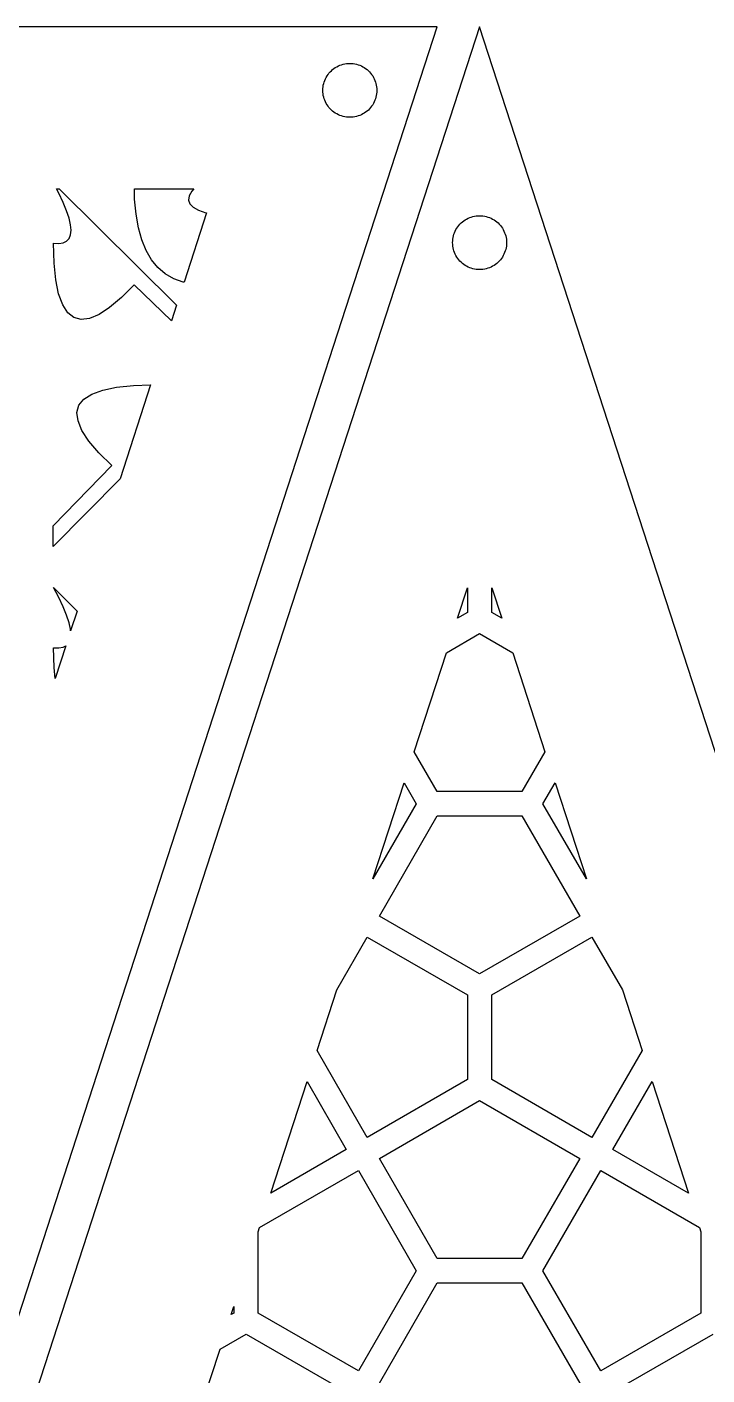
# Model space of a CAD drawing. Header units: metres. Extents: x 20 to 1108, y 20 to 485.
# Drawn here: x 999.3 to 1049.7, y 150.8 to 250.8 of the extents above; entities that cross this region are included whole.
import ezdxf

# ---------------------------------------------------------------- set-up
doc = ezdxf.new("R2010")
doc.units = ezdxf.units.M

msp = doc.modelspace()

# ---------------------------------------------------------------- linework, layer by layer
for p, q in [((1029.7, 250.826), (879.698, 250.826)), ((954.698, 20.0001), (1029.7, 250.826)), ((1032.85, 250.826), (957.853, 20)), ((1107.85, 20), (1032.85, 250.826)), ((1022.49, 247.984), (1022.61, 248.026)), ((1022.61, 248.026), (1022.73, 248.062)), ((1022.73, 248.062), (1022.85, 248.089)), ((1022.85, 248.089), (1022.98, 248.109)), ((1022.98, 248.109), (1023.1, 248.12)), ((1023.1, 248.12), (1023.23, 248.124)), ((1023.23, 248.124), (1023.35, 248.12)), ((1023.35, 248.12), (1023.48, 248.109)), ((1023.48, 248.109), (1023.6, 248.089)), ((1023.6, 248.089), (1023.72, 248.062)), ((1023.72, 248.062), (1023.84, 248.026)), ((1023.84, 248.026), (1023.96, 247.984)), ((1021.42, 246.976), (1021.47, 247.087)), ((1021.47, 247.087), (1021.54, 247.195)), ((1021.54, 247.195), (1021.61, 247.3)), ((1021.61, 247.3), (1021.68, 247.399)), ((1021.68, 247.399), (1021.77, 247.493)), ((1021.77, 247.493), (1021.86, 247.582)), ((1021.86, 247.582), (1021.95, 247.665)), ((1021.95, 247.665), (1022.05, 247.742)), ((1022.05, 247.742), (1022.15, 247.813)), ((1022.15, 247.813), (1022.26, 247.877)), ((1022.26, 247.877), (1022.38, 247.934)), ((1022.38, 247.934), (1022.49, 247.984)), ((1023.96, 247.984), (1024.08, 247.934)), ((1024.08, 247.934), (1024.19, 247.877)), ((1024.19, 247.877), (1024.3, 247.813)), ((1024.3, 247.813), (1024.4, 247.742)), ((1024.4, 247.742), (1024.5, 247.665)), ((1024.5, 247.665), (1024.6, 247.582)), ((1024.6, 247.582), (1024.68, 247.493)), ((1024.68, 247.493), (1024.77, 247.399)), ((1024.77, 247.399), (1024.84, 247.3)), ((1024.84, 247.3), (1024.92, 247.195)), ((1024.92, 247.195), (1024.98, 247.087)), ((1024.98, 247.087), (1025.04, 246.976)), ((1021.23, 246.249), (1021.24, 246.375)), ((1021.23, 246.124), (1021.23, 246.249)), ((1021.23, 245.998), (1021.23, 246.124)), ((1021.24, 246.375), (1021.26, 246.499)), ((1021.26, 246.499), (1021.29, 246.621)), ((1021.29, 246.621), (1021.32, 246.742)), ((1021.32, 246.742), (1021.37, 246.86)), ((1021.37, 246.86), (1021.42, 246.976)), ((1025.04, 246.976), (1025.09, 246.86)), ((1025.09, 246.86), (1025.13, 246.742)), ((1025.13, 246.742), (1025.16, 246.621)), ((1025.16, 246.621), (1025.19, 246.499)), ((1025.19, 246.499), (1025.21, 246.375)), ((1025.21, 246.375), (1025.22, 246.249)), ((1025.22, 246.249), (1025.23, 246.124)), ((1025.23, 246.124), (1025.22, 245.998)), ((1021.24, 245.873), (1021.23, 245.998)), ((1021.26, 245.749), (1021.24, 245.873)), ((1021.29, 245.627), (1021.26, 245.749)), ((1021.32, 245.506), (1021.29, 245.627)), ((1021.37, 245.388), (1021.32, 245.506)), ((1021.42, 245.273), (1021.37, 245.388)), ((1021.47, 245.16), (1021.42, 245.273)), ((1021.54, 245.052), (1021.47, 245.16)), ((1021.61, 244.948), (1021.54, 245.052)), ((1024.92, 245.052), (1024.84, 244.948)), ((1024.98, 245.16), (1024.92, 245.052)), ((1025.04, 245.273), (1024.98, 245.16)), ((1025.09, 245.388), (1025.04, 245.273)), ((1025.13, 245.506), (1025.09, 245.388)), ((1025.16, 245.627), (1025.13, 245.506)), ((1025.19, 245.749), (1025.16, 245.627)), ((1025.21, 245.873), (1025.19, 245.749)), ((1025.22, 245.998), (1025.21, 245.873)), ((1021.68, 244.849), (1021.61, 244.948)), ((1021.77, 244.755), (1021.68, 244.849)), ((1021.86, 244.666), (1021.77, 244.755)), ((1021.95, 244.583), (1021.86, 244.666)), ((1022.05, 244.506), (1021.95, 244.583)), ((1022.15, 244.436), (1022.05, 244.506)), ((1022.26, 244.371), (1022.15, 244.436)), ((1022.38, 244.315), (1022.26, 244.371)), ((1022.49, 244.265), (1022.38, 244.315)), ((1022.61, 244.222), (1022.49, 244.265)), ((1022.73, 244.187), (1022.61, 244.222)), ((1022.85, 244.159), (1022.73, 244.187)), ((1022.98, 244.14), (1022.85, 244.159)), ((1023.1, 244.128), (1022.98, 244.14)), ((1023.23, 244.124), (1023.1, 244.128)), ((1023.35, 244.128), (1023.23, 244.124)), ((1023.48, 244.14), (1023.35, 244.128)), ((1023.6, 244.159), (1023.48, 244.14)), ((1023.72, 244.187), (1023.6, 244.159)), ((1023.84, 244.222), (1023.72, 244.187)), ((1023.96, 244.265), (1023.84, 244.222)), ((1024.08, 244.315), (1023.96, 244.265)), ((1024.19, 244.371), (1024.08, 244.315)), ((1024.3, 244.436), (1024.19, 244.371)), ((1024.4, 244.506), (1024.3, 244.436)), ((1024.5, 244.583), (1024.4, 244.506)), ((1024.6, 244.666), (1024.5, 244.583)), ((1024.68, 244.755), (1024.6, 244.666)), ((1024.77, 244.849), (1024.68, 244.755)), ((1024.84, 244.948), (1024.77, 244.849)), ((1001.64, 238.497), (1001.47, 238.826)), ((1001.47, 238.826), (1001.67, 238.826)), ((1001.97, 237.805), (1001.64, 238.497)), ((1001.67, 238.826), (1010.37, 230.181)), ((1007.26, 238.041), (1007.25, 238.826)), ((1007.25, 238.826), (1011.66, 238.826)), ((1007.37, 236.929), (1007.26, 238.041)), ((1011.3, 238.299), (1011.25, 237.984)), ((1011.5, 238.644), (1011.3, 238.299)), ((1011.66, 238.826), (1011.5, 238.644)), ((1002.22, 237.184), (1001.97, 237.805)), ((1002.4, 236.633), (1002.22, 237.184)), ((1012.6, 237.026), (1010.93, 231.884)), ((1011.25, 237.984), (1011.35, 237.7)), ((1011.35, 237.7), (1011.6, 237.448)), ((1011.6, 237.448), (1012, 237.228)), ((1012, 237.228), (1012.54, 237.039)), ((1012.54, 237.039), (1012.6, 237.026)), ((1002.51, 236.153), (1002.4, 236.633)), ((1002.55, 235.744), (1002.51, 236.153)), ((1007.54, 235.925), (1007.37, 236.929)), ((1031.16, 235.898), (1031.23, 236.002)), ((1031.23, 236.002), (1031.31, 236.101)), ((1031.31, 236.101), (1031.39, 236.195)), ((1031.39, 236.195), (1031.48, 236.284)), ((1031.48, 236.284), (1031.58, 236.367)), ((1031.58, 236.367), (1031.68, 236.444)), ((1031.68, 236.444), (1031.78, 236.515)), ((1031.78, 236.515), (1031.89, 236.579)), ((1031.89, 236.579), (1032, 236.636)), ((1032, 236.636), (1032.12, 236.686)), ((1032.12, 236.686), (1032.23, 236.728)), ((1032.23, 236.728), (1032.36, 236.763)), ((1032.36, 236.763), (1032.48, 236.791)), ((1032.48, 236.791), (1032.6, 236.81)), ((1032.6, 236.81), (1032.73, 236.822)), ((1032.73, 236.822), (1032.85, 236.826)), ((1032.85, 236.826), (1032.98, 236.822)), ((1032.98, 236.822), (1033.1, 236.81)), ((1033.1, 236.81), (1033.23, 236.791)), ((1033.23, 236.791), (1033.35, 236.763)), ((1033.35, 236.763), (1033.47, 236.728)), ((1033.47, 236.728), (1033.59, 236.686)), ((1033.59, 236.686), (1033.7, 236.636)), ((1033.7, 236.636), (1033.82, 236.579)), ((1033.82, 236.579), (1033.92, 236.515)), ((1033.92, 236.515), (1034.03, 236.444)), ((1034.03, 236.444), (1034.13, 236.367)), ((1034.13, 236.367), (1034.22, 236.284)), ((1034.22, 236.284), (1034.31, 236.195)), ((1034.31, 236.195), (1034.39, 236.101)), ((1034.39, 236.101), (1034.47, 236.002)), ((1034.47, 236.002), (1034.54, 235.898)), ((1002.22, 234.942), (1002.4, 235.138)), ((1002.4, 235.138), (1002.51, 235.405)), ((1002.51, 235.405), (1002.55, 235.744)), ((1007.79, 235.028), (1007.54, 235.925)), ((1008.12, 234.238), (1007.79, 235.028)), ((1030.86, 234.952), (1030.87, 235.077)), ((1030.87, 235.077), (1030.89, 235.201)), ((1030.89, 235.201), (1030.92, 235.324)), ((1030.92, 235.324), (1030.95, 235.444)), ((1030.95, 235.444), (1030.99, 235.562)), ((1030.99, 235.562), (1031.04, 235.678)), ((1031.04, 235.678), (1031.1, 235.79)), ((1031.1, 235.79), (1031.16, 235.898)), ((1034.54, 235.898), (1034.61, 235.79)), ((1034.61, 235.79), (1034.66, 235.678)), ((1034.66, 235.678), (1034.71, 235.562)), ((1034.71, 235.562), (1034.75, 235.444)), ((1034.75, 235.444), (1034.79, 235.324)), ((1034.79, 235.324), (1034.82, 235.201)), ((1034.82, 235.201), (1034.84, 235.077)), ((1034.84, 235.077), (1034.85, 234.952)), ((1001.29, 233.308), (1001.24, 234.777)), ((1001.24, 234.777), (1001.64, 234.761)), ((1001.64, 234.761), (1001.97, 234.816)), ((1001.97, 234.816), (1002.22, 234.942)), ((1008.52, 233.556), (1008.12, 234.238)), ((1030.85, 234.826), (1030.86, 234.952)), ((1030.86, 234.701), (1030.85, 234.826)), ((1030.87, 234.576), (1030.86, 234.701)), ((1030.89, 234.451), (1030.87, 234.576)), ((1030.92, 234.329), (1030.89, 234.451)), ((1030.95, 234.208), (1030.92, 234.329)), ((1030.99, 234.09), (1030.95, 234.208)), ((1031.04, 233.975), (1030.99, 234.09)), ((1034.71, 234.09), (1034.66, 233.975)), ((1034.75, 234.208), (1034.71, 234.09)), ((1034.79, 234.329), (1034.75, 234.208)), ((1034.82, 234.451), (1034.79, 234.329)), ((1034.84, 234.576), (1034.82, 234.451)), ((1034.85, 234.701), (1034.84, 234.576)), ((1034.85, 234.952), (1034.85, 234.826)), ((1034.85, 234.826), (1034.85, 234.701)), ((1001.42, 232.056), (1001.29, 233.308)), ((1008.99, 232.98), (1008.52, 233.556)), ((1031.1, 233.863), (1031.04, 233.975)), ((1031.16, 233.755), (1031.1, 233.863)), ((1031.23, 233.651), (1031.16, 233.755)), ((1031.31, 233.551), (1031.23, 233.651)), ((1031.39, 233.457), (1031.31, 233.551)), ((1031.48, 233.368), (1031.39, 233.457)), ((1031.58, 233.285), (1031.48, 233.368)), ((1031.68, 233.208), (1031.58, 233.285)), ((1031.78, 233.138), (1031.68, 233.208)), ((1031.89, 233.074), (1031.78, 233.138)), ((1032, 233.017), (1031.89, 233.074)), ((1032.12, 232.967), (1032, 233.017)), ((1033.7, 233.017), (1033.59, 232.967)), ((1033.82, 233.074), (1033.7, 233.017)), ((1033.92, 233.138), (1033.82, 233.074)), ((1034.03, 233.208), (1033.92, 233.138)), ((1034.13, 233.285), (1034.03, 233.208)), ((1034.22, 233.368), (1034.13, 233.285)), ((1034.31, 233.457), (1034.22, 233.368)), ((1034.39, 233.551), (1034.31, 233.457)), ((1034.47, 233.651), (1034.39, 233.551)), ((1034.54, 233.755), (1034.47, 233.651)), ((1034.61, 233.863), (1034.54, 233.755)), ((1034.66, 233.975), (1034.61, 233.863)), ((1001.63, 231.026), (1001.42, 232.056)), ((1009.54, 232.512), (1008.99, 232.98)), ((1010.17, 232.15), (1009.54, 232.512)), ((1010.87, 231.896), (1010.17, 232.15)), ((1032.23, 232.924), (1032.12, 232.967)), ((1032.36, 232.889), (1032.23, 232.924)), ((1032.48, 232.862), (1032.36, 232.889)), ((1032.6, 232.842), (1032.48, 232.862)), ((1032.73, 232.83), (1032.6, 232.842)), ((1032.85, 232.826), (1032.73, 232.83)), ((1032.98, 232.83), (1032.85, 232.826)), ((1033.1, 232.842), (1032.98, 232.83)), ((1033.23, 232.862), (1033.1, 232.842)), ((1033.35, 232.889), (1033.23, 232.862)), ((1033.47, 232.924), (1033.35, 232.889)), ((1033.59, 232.967), (1033.47, 232.924)), ((1001.93, 230.217), (1001.63, 231.026)), ((1007.24, 231.708), (1006.28, 230.746)), ((1010, 229.022), (1007.24, 231.708)), ((1010.93, 231.884), (1010.87, 231.896)), ((1002.3, 229.629), (1001.93, 230.217)), ((1005.41, 230.007), (1004.63, 229.489)), ((1006.28, 230.746), (1005.41, 230.007)), ((1010.37, 230.181), (1010, 229.022)), ((1002.76, 229.263), (1002.3, 229.629)), ((1003.3, 229.117), (1002.76, 229.263)), ((1003.92, 229.193), (1003.3, 229.117)), ((1004.63, 229.489), (1003.92, 229.193)), ((1004.9, 223.892), (1005.93, 224.104)), ((1005.93, 224.104), (1007.18, 224.234)), ((1008.45, 224.275), (1006.19, 217.3)), ((1007.18, 224.234), (1008.45, 224.275)), ((1003.13, 222.764), (1003.5, 223.222)), ((1003.5, 223.222), (1004.09, 223.599)), ((1004.09, 223.599), (1004.9, 223.892)), ((1002.99, 222.225), (1003.13, 222.764)), ((1003.07, 221.602), (1002.99, 222.225)), ((1003.36, 220.898), (1003.07, 221.602)), ((1003.88, 220.111), (1003.36, 220.898)), ((1004.62, 219.241), (1003.88, 220.111)), ((1005.58, 218.287), (1004.62, 219.241)), ((1001.22, 213.808), (1005.58, 218.287)), ((1006.19, 217.3), (1001.22, 212.298)), ((1001.22, 212.298), (1001.22, 213.808)), ((1001.64, 208.497), (1001.25, 209.242)), ((1001.25, 209.242), (1003, 207.502)), ((1031.22, 206.961), (1031.95, 209.223)), ((1031.95, 209.223), (1031.95, 207.385)), ((1033.75, 207.385), (1033.75, 209.223)), ((1033.75, 209.223), (1034.49, 206.961)), ((1001.97, 207.805), (1001.64, 208.497)), ((1002.22, 207.184), (1001.97, 207.805)), ((1002.4, 206.633), (1002.22, 207.184)), ((1003, 207.502), (1002.52, 206.024)), ((1031.95, 207.385), (1031.22, 206.961)), ((1034.49, 206.961), (1033.75, 207.385)), ((1002.51, 206.153), (1002.4, 206.633)), ((1002.52, 206.024), (1002.51, 206.153)), ((1030.39, 204.402), (1032.85, 205.826)), ((1032.85, 205.826), (1035.32, 204.402)), ((1001.29, 203.308), (1001.24, 204.777)), ((1001.24, 204.777), (1001.64, 204.761)), ((1002.16, 204.912), (1001.38, 202.491)), ((1001.64, 204.761), (1001.97, 204.816)), ((1001.97, 204.816), (1002.16, 204.912)), ((1028, 197.066), (1030.39, 204.402)), ((1035.32, 204.402), (1037.7, 197.066)), ((1001.38, 202.491), (1001.29, 203.308)), ((1029.71, 194.105), (1028, 197.066)), ((1037.7, 197.066), (1035.99, 194.105)), ((1024.94, 187.638), (1027.25, 194.763)), ((1027.25, 194.763), (1028.15, 193.205)), ((1035.99, 194.105), (1029.71, 194.105)), ((1037.55, 193.205), (1038.45, 194.763)), ((1038.45, 194.763), (1040.77, 187.638)), ((1028.15, 193.205), (1024.94, 187.638)), ((1040.77, 187.638), (1037.55, 193.205)), ((1025.42, 184.874), (1029.71, 192.305)), ((1029.71, 192.305), (1035.99, 192.305)), ((1035.99, 192.305), (1040.28, 184.874)), ((1032.85, 180.584), (1025.42, 184.874)), ((1040.28, 184.874), (1032.85, 180.584)), ((1022.26, 179.405), (1024.52, 183.315)), ((1024.52, 183.315), (1031.95, 179.025)), ((1033.75, 179.025), (1041.18, 183.315)), ((1041.18, 183.315), (1043.44, 179.405)), ((1020.8, 174.9), (1022.26, 179.405)), ((1031.95, 179.025), (1031.95, 172.744)), ((1033.75, 172.744), (1033.75, 179.025)), ((1043.44, 179.405), (1044.91, 174.9)), ((1024.52, 168.454), (1020.8, 174.9)), ((1044.91, 174.9), (1041.18, 168.454)), ((1017.36, 164.321), (1020.05, 172.596)), ((1020.05, 172.596), (1022.96, 167.554)), ((1031.95, 172.744), (1024.52, 168.454)), ((1041.18, 168.454), (1033.75, 172.744)), ((1042.74, 167.554), (1045.65, 172.596)), ((1045.65, 172.596), (1048.34, 164.321)), ((1025.42, 166.895), (1032.85, 171.185)), ((1032.85, 171.185), (1040.28, 166.895)), ((1022.96, 167.554), (1017.36, 164.321)), ((1048.34, 164.321), (1042.74, 167.554)), ((1029.71, 159.464), (1025.42, 166.895)), ((1040.28, 166.895), (1035.99, 159.464)), ((1016.53, 161.762), (1023.86, 165.995)), ((1023.86, 165.995), (1028.15, 158.564)), ((1037.55, 158.564), (1041.84, 165.995)), ((1041.84, 165.995), (1049.17, 161.762)), ((1016.43, 161.457), (1016.53, 161.762)), ((1016.43, 155.423), (1016.43, 161.457)), ((1049.17, 161.762), (1049.27, 161.457)), ((1049.27, 161.457), (1049.27, 155.423)), ((1035.99, 159.464), (1029.71, 159.464)), ((1028.15, 158.564), (1023.86, 151.133)), ((1041.84, 151.133), (1037.55, 158.564)), ((1025.42, 150.233), (1029.71, 157.664)), ((1029.71, 157.664), (1035.99, 157.664)), ((1035.99, 157.664), (1040.28, 150.233)), ((1014.43, 155.31), (1014.63, 155.916)), ((1014.63, 155.423), (1014.43, 155.31)), ((1014.63, 155.916), (1014.63, 155.423)), ((1023.86, 151.133), (1016.43, 155.423)), ((1049.27, 155.423), (1041.84, 151.133)), ((1013.6, 152.751), (1015.53, 153.864)), ((1015.53, 153.864), (1022.96, 149.574)), ((1042.74, 149.574), (1050.17, 153.864)), ((1010.96, 144.62), (1013.6, 152.751))]:
    msp.add_line(p, q)

doc.saveas('drawing.dxf')
